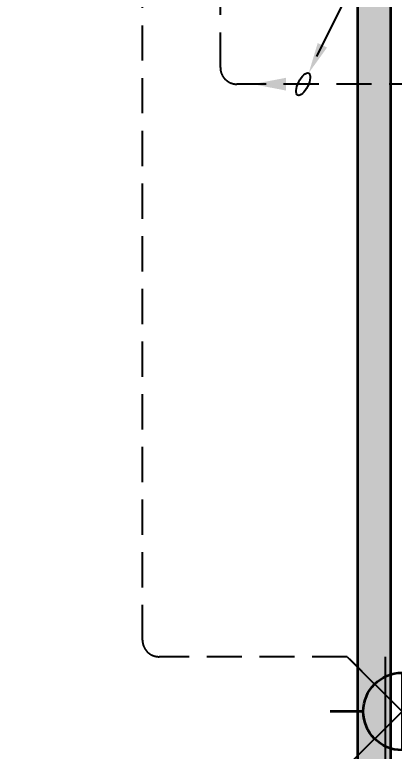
# Model space of a CAD drawing. Header units: inches. Extents: x -12418 to 57169, y -29325 to 19878.
# Drawn here: x 29599 to 31315, y -10317 to -6988 of the extents above; entities that cross this region are included whole.
import ezdxf
from ezdxf import colors
from ezdxf.entities.mleader import LeaderData, LeaderLine
from ezdxf.enums import TextEntityAlignment as Align
from ezdxf.math import Vec2, Vec3

# ---------------------------------------------------------------- set-up
doc = ezdxf.new("R2010")
doc.units = ezdxf.units.IN
doc.header["$LTSCALE"] = 25
doc.header["$MEASUREMENT"] = 0
doc.linetypes.add('HIDDEN', pattern=[9.525, 6.35, -3.175])
doc.layers.get('0').update_dxf_attribs({"color": 8})
doc.layers.get('Defpoints').update_dxf_attribs({"color": 8})
for name, color, linetype, lineweight in [('E-LITE-CIRC', 6, 'Continuous', 25), ('E-LITE-EXIT-NUMB', 6, 'Continuous', 25), ('E-POWR-FLOR-CNDT', 6, 'HIDDEN', 25), ('E-POWR-WALL', 4, 'Continuous', 35), ('T-CABL-TRAY', 251, 'Continuous', 35)]:
    doc.layers.add(name, color=color, linetype=linetype, lineweight=lineweight)
doc.styles.add('DC_Simplex', font='SIMPLEX.shx', dxfattribs={"width": 0.7})

# ---------------------------------------------------------------- blocks, each defined once
blk = doc.blocks.new('*U32')
blk.add_line((0, -1.75), (0, -3.25))
blk.add_lwpolyline([(-1.75, 0, 1), (1.75, 0)], format="xyb", close=True)
at = {"layer": 'Defpoints'}
for p, q in [((-2.475, -2.475), (0, 0)), ((2.475, -2.475), (0, 0)), ((2.475, -0.758), (-2.475, -0.758))]:
    blk.add_line(p, q, dxfattribs=at)
at = {"layer": 'E-LITE-EXIT-NUMB', "style": 'DC_Simplex', "width": 0.7, "flags": 8}
blk.add_attdef('TYPE', text='', height=2, rotation=360, dxfattribs=at).set_placement((-2.682, 5.238), align=Align.RIGHT)
blk.add_attdef('CIRCUIT', (2.682, 5.238), '', height=2, rotation=360, dxfattribs=at)
blk = doc.blocks.new('*U59')
blk.add_hatch(color=256).paths.add_polyline_path([(0, -0.287), (1.5, 0), (0, 0.287)])
blk = doc.blocks.new('ARR0W')
at = {"color": 45}
blk.add_ellipse((0, 0), major_axis=(0.4, 0), ratio=0.4, dxfattribs=at)
at = {"color": 45, "ltscale": 0.5}
blk.add_solid([(-1.4, 0.167), (-0.4, 0), (-1.4, -0.167)], dxfattribs=at)
blk = doc.blocks.new('*U75')
at = {"lineweight": 0}
h = blk.add_hatch(dxfattribs=at)
h.set_pattern_fill('HEX', color=253, scale=8, angle=180, style=0)
h.set_pattern_definition([(180, (-24050.41, -3e-10), (6e-13, -43.99409), [25.4, -50.8]), (300, (-24050.41, -3e-10), (38.1, 21.997045), [25.4, -50.8]), (240, (-24075.81, -3e-10), (38.1, -21.997045), [25.4, -50.8])])
h.paths.add_polyline_path([(-10603.6, 150), (-10603.6, 0), (0, 0), (0, 150)])
at = {"color": 0}
for p, q in [((0, 150), (-10603.6, 150)), ((0, 0), (-10603.6, 0))]:
    blk.add_line(p, q, dxfattribs=at)
blk = doc.blocks.new('A$C767e6835')
at = {"layer": 'T-CABL-TRAY', "linetype": 'Continuous', "rotation": 270}
blk.add_blockref('*U75', (11050, -9003.6), dxfattribs=at)

msp = doc.modelspace()

# ---------------------------------------------------------------- linework, layer by layer
at = {"layer": 'E-POWR-FLOR-CNDT', "elevation": 0}
for points in [[(31449.5, -7301.8), (30603.2, -7301.8, -0.414214), (30528.2, -7226.8), (30528.2, -2663.6, 0.414214), (30453.2, -2588.6), (21261.3, -2588.6, 0.10573), (21230.6, -2595.1), (19999.5, -3101.1)], [(31225.8, -10013.7), (31102, -9889.9), (30251, -9889.9, -0.414214), (30176, -9814.9), (30176, -3425.2, -0.414214), (30251, -3350.2), (31102, -3350.2), (31225.8, -3226.4)]]:
    msp.add_lwpolyline(points, format="xyb", dxfattribs=at)

# ---------------------------------------------------------------- block references
at = {"layer": 'E-POWR-FLOR-CNDT'}
msp.add_blockref('A$C767e6835', (20099.5, -2847.4, 0.4), dxfattribs=at)
at = {"layer": 'E-POWR-FLOR-CNDT', "xscale": 100, "yscale": 100, "zscale": 100, "rotation": 180}
msp.add_blockref('*U59', (30824.4, -7301.8, 0), dxfattribs=at)
at = {"layer": 'E-POWR-WALL', "xscale": -100, "yscale": 100, "zscale": 100, "rotation": 270}
msp.add_blockref('*U32', (31349.5, -10137.4, 0), dxfattribs=at)

# ---------------------------------------------------------------- leaders
at = {"layer": 'E-LITE-CIRC'}
ml = msp.add_multileader_mtext('Standard', dxfattribs=at)
ml.set_content('{\\Fdc_el_romans|c0;\\W0.8;TO\\Fromans|c0; \\Fsimplex|c0;LP-GF/S8}', color=256, style='DC_Simplex')
ml.set_leader_properties()
ml.set_arrow_properties(name='ARR0W')
ml.build(insert=Vec2(0, 0))
ml.multileader.update_dxf_attribs({"dogleg_length": 200, "arrow_head_size": 140, "scale": 100})
ctx = ml.context
ctx.base_point, ctx.scale, ctx.char_height, ctx.arrow_head_size, ctx.landing_gap_size, ctx.plane_origin, ctx.plane_x_axis, ctx.plane_y_axis = Vec3(31458.3, -6395.8, 0), 100, 200, 140, 140, Vec3(47357.7, -13632.7, 0), Vec3(1, 0.000001, 0), Vec3(-0.000001, 1, 0)
notes = []
notes.append((ctx, [(0, (1, 1, 0), (31349.5, -6395.8, 0), (1, 0.000001, 0), 108.8, [(0, [(30902.9, -7301.8, 0)], 0, [])])]))
ctx.mtext.insert, ctx.mtext.text_direction, ctx.mtext.rotation, ctx.mtext.flow_direction = Vec3(31598.3, -6262.4, 0), Vec3(1, 0.000001, 0), 0.000001, 5
for ctx, leaders in notes:
    for number, flags, end, landing, length, lines in leaders:
        leader = LeaderData()
        leader.index, (leader.has_last_leader_line, leader.has_dogleg_vector, leader.attachment_direction) = number, flags
        leader.last_leader_point, leader.dogleg_vector, leader.dogleg_length = Vec3(end), Vec3(landing), length
        for number, points, colour, breaks in lines:
            line = LeaderLine()
            line.index, line.vertices, line.color, line.breaks = number, Vec3.list(points), colors.encode_raw_color(colour), breaks
            leader.lines.append(line)
        ctx.leaders.append(leader)

doc.saveas('drawing.dxf')
